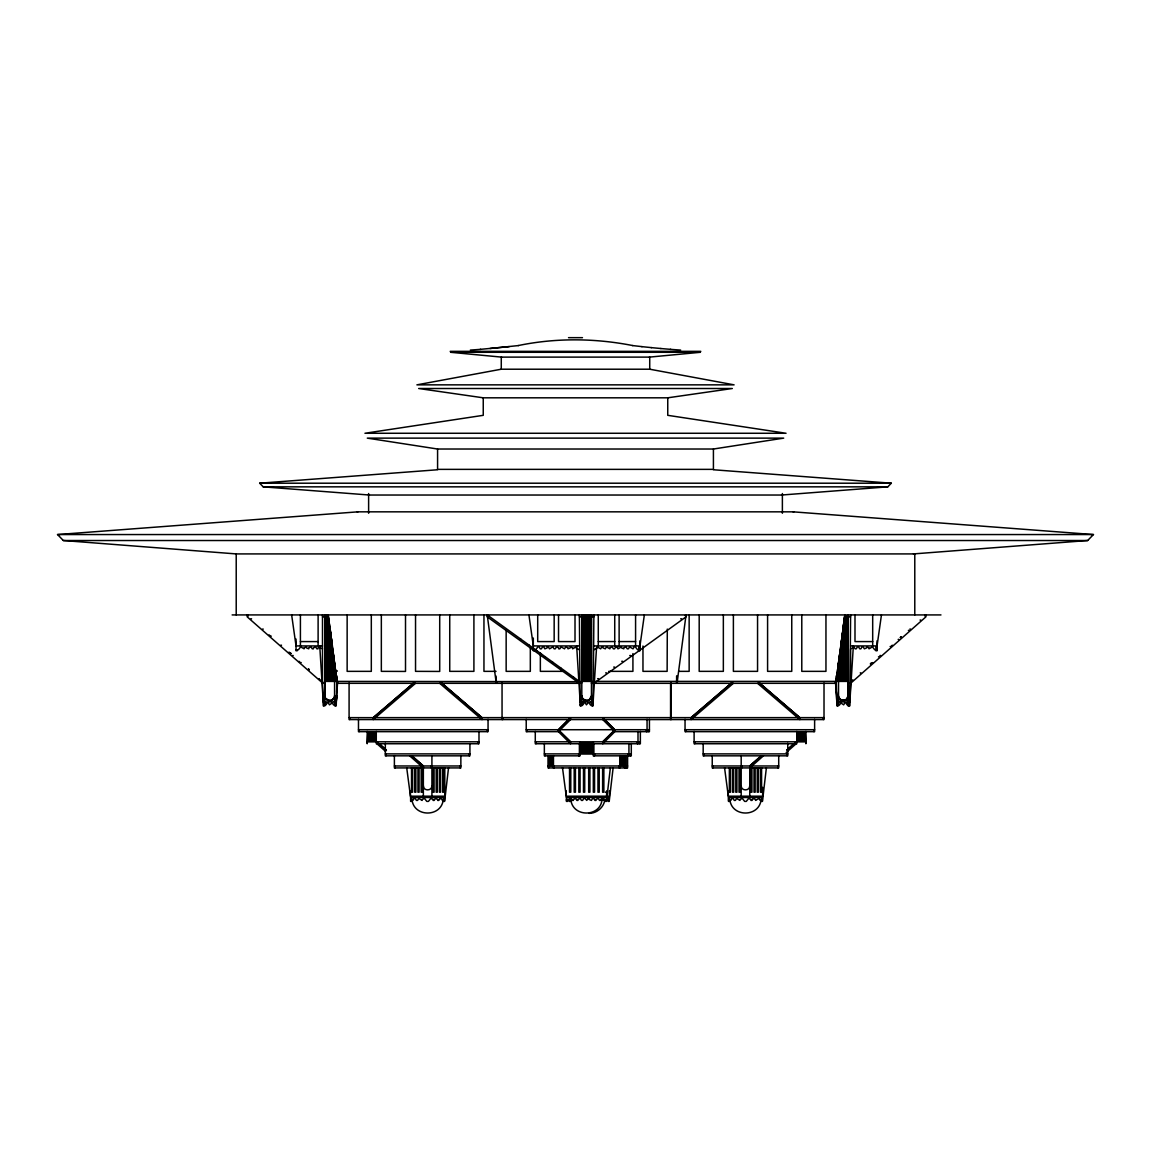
<?xml version="1.0" encoding="UTF-8"?>
<svg xmlns="http://www.w3.org/2000/svg" width="1151" height="1151" viewBox="0 0 1151 1151"><rect width="100%" height="100%" fill="white"/><g stroke="black" fill="none" stroke-linecap="round" stroke-linejoin="round"><path stroke-width="1.5" d="M324.913 614.922L324.913 705.808L323.244 705.808L322.496 681.421M324.899 698.484L324.913 682.946M850.603 614.922L849.855 705.808L848.186 705.808L848.186 704.844M593.887 614.922L593.139 705.808L591.47 705.808L591.47 614.922M336.524 695.161L336.236 705.808L334.581 705.808L334.581 680.989L336.998 681.421L328.222 614.922M336.653 691.78L336.998 675.997M850.603 683.018L849.855 701.923L848.201 701.937L848.186 682.946L851.035 682.946L925.893 616.864L925.893 614.922L925.159 615.569L925.893 615.569M319.748 645.927L323.244 701.923L336.236 701.923L336.624 695.923L335.704 705.808M592.894 697.405L592.607 705.808M596.535 647.682L593.139 701.923L580.147 701.923L576.651 645.927M849.51 698.916L849.323 705.808M853.351 645.927L849.855 701.923L836.849 701.923L835.439 681.392M322.87 695.923L324.913 695.895C324.683 702.096 334.812 702.096 334.581 695.895L336.092 695.895M431.913 785.745C432.114 791.241 423.136 791.241 423.352 785.745M444.617 799.456L443.466 799.456L443.466 801.398L444.617 801.398L448.545 767.731M583.413 700.729L589.053 700.067L591.47 695.895M610.375 767.731L606.448 801.398L605.297 801.398L605.297 799.456L609.21 800.42M609.21 799.456L608.059 799.456L608.059 801.398L609.21 801.398L613.138 767.731M677.277 681.392L686.039 614.922L685.147 615.569L686.039 615.569M749.747 785.745C749.963 791.241 740.985 791.241 741.186 785.745M762.451 799.456L761.3 799.456L761.3 801.398L762.451 801.398L766.393 767.731M844.877 614.922L836.101 681.392L838.518 680.989L838.518 705.808L836.863 705.808L836.101 675.997M840.129 700.729L845.769 700.067L848.186 695.895M644.344 614.922L639.97 645.927L593.887 645.927M881.45 614.922L877.062 645.927L850.603 645.927M442.919 801.614C439.567 816.822 415.684 816.822 412.331 801.614M601.728 801.614C598.376 816.822 574.493 816.822 571.141 801.614M604.491 801.614C602.649 808.362 596.204 813.311 589.197 813.34M760.768 801.614C757.416 816.822 733.532 816.822 730.18 801.614M329.747 700.729L325.56 698.297C327.474 701.952 333.502 701.16 334.409 697.132M579.773 695.895L581.802 695.895C581.572 701.319 590.132 702.455 591.312 697.132M838.518 695.895C838.273 701.319 846.848 702.455 848.028 697.132M333.934 698.297L330.999 700.542M590.823 698.312L589.053 700.067M847.539 698.312L845.769 700.067M781.572 495.031L887.795 486.844L891.32 483.204L713.347 469.752M913.448 553.919L1087.666 540.524L1093.45 534.553L793.039 511.835M558.436 729.72L570.522 741.805L570.522 743.747L558.436 731.662L558.436 729.72L569.313 718.843M570.522 741.805L602.75 741.805L614.835 729.72L603.958 718.843M712.239 765.976L749.747 765.976L761.243 755.833L750.308 765.487M749.747 767.918L763.444 755.833M794.967 742.87L786.68 750.179L793.974 743.747M786.205 752.538L796.161 743.747L796.161 741.805M324.913 698.312L323.474 697.132L324.913 695.895M580.377 697.132L581.802 695.895M349.084 717.634L373.255 717.663L414.173 682.557M415.54 683.32L373.255 719.576L373.255 717.634M441.078 682.557L482.01 717.634L691.089 717.634L732.022 682.557M733.388 683.32L691.089 719.576L691.089 717.634M334.581 698.312L336.006 697.132L334.581 695.895M594.319 683.018L686.039 616.864L686.039 614.922M501.275 369.212L416.907 384.851L734.093 384.851L649.725 369.212L501.275 369.212L501.275 357.112L649.725 357.112L649.725 369.212M713.419 449.019L783.702 438.128L367.298 438.128L437.581 449.019L713.419 449.019L713.419 469.363L437.581 469.363L437.581 449.019M667.753 397.814L732.324 388.506L418.676 388.506L483.247 397.814L667.753 397.814L667.753 415.324L786.047 433.265L364.953 433.265L483.247 415.324L483.247 397.814M518.195 345.573C556.206 337.675 595.427 338.207 632.805 345.573M844.604 700.542L840.935 700.067L838.691 697.132M518.41 345.573L489.995 348.523M509.231 346.638L480.24 349.357M649.437 357.112L700.427 352.292L450.573 352.292L501.563 357.112M470.356 350.091L480.614 349.357M369.428 495.031L263.205 486.844L259.68 483.204L437.653 469.752M914.786 614.922L914.786 553.919L236.214 553.919L63.334 540.524L57.55 534.553L357.961 511.835M334.581 697.132L336.006 697.132M568.522 337.66L582.478 337.66M450.185 351.343L700.815 351.343M259.68 483.204L891.32 483.204M263.205 486.844L887.795 486.844M368.622 495.031L782.378 495.031M357.112 511.835L793.888 511.835M57.55 534.553L1093.45 534.553M63.334 540.524L1087.666 540.524M232.128 614.922L940.971 614.922M247.206 615.569L247.94 615.569L247.206 614.922L247.206 616.864L322.496 682.946M324.913 615.569L328.308 615.569M581.802 615.569L591.47 615.569M848.186 615.569L844.705 616.217M324.913 616.217L328.395 616.217M581.802 616.217L591.47 616.217M848.186 616.217L844.618 616.217L844.532 617.497M322.496 616.864L328.481 616.85M579.385 616.864L593.887 616.864M844.532 616.85L850.603 616.864M324.913 617.497L328.567 617.497M581.802 617.497L591.47 617.497M848.186 617.497L844.446 617.497L844.273 619.425M324.913 618.145L328.654 618.145M581.802 618.145L591.47 618.145M844.359 618.145L848.186 618.145M250.86 618.792L251.58 618.792M324.913 618.792L328.74 618.792M581.802 618.792L591.47 618.792M680.687 618.792L681.579 618.792M844.273 618.792L848.186 618.792M324.913 619.425L328.826 619.425M581.802 619.425L591.47 619.425M848.186 619.425L844.187 619.425L843.769 623.295M324.913 620.072L328.913 620.072M581.802 620.072L591.47 620.072M844.1 620.072L848.186 620.072M920.052 620.072L920.786 620.072M324.913 620.72L328.985 620.72M581.802 620.72L591.47 620.72M844.028 620.72L848.186 620.72M324.913 621.367L329.071 621.367M581.802 621.367L591.47 621.367M843.942 621.367L848.186 621.367M324.913 622L329.157 622M581.802 622L591.47 622M843.856 622L848.186 622M324.913 622.648L329.244 622.648M581.802 622.648L591.47 622.648M843.769 622.648L848.186 622.648M324.913 623.295L329.33 623.295M581.802 623.295L591.47 623.295M848.186 623.295L843.683 623.295L843.079 629.093M324.913 623.943L329.416 623.943M581.802 623.943L591.47 623.943M843.597 623.943L848.186 623.943M324.913 624.59L329.503 624.59M581.802 624.59L591.47 624.59M843.51 624.59L848.186 624.59M324.913 625.223L329.589 625.223M581.802 625.223L591.47 625.223M843.424 625.223L848.186 625.223M324.913 625.871L329.675 625.871M581.802 625.871L591.47 625.871M843.338 625.871L848.186 625.871M324.913 626.518L329.761 626.518M581.802 626.518L591.47 626.518M843.251 626.518L848.186 626.518M324.913 627.166L329.848 627.166M581.802 627.166L591.47 627.166M843.165 627.166L848.186 627.166M324.913 627.799L329.92 627.799M581.802 627.799L591.47 627.799M843.093 627.799L848.186 627.799M324.913 628.446L330.092 628.446M581.802 628.446L591.47 628.446M843.007 628.446L848.186 628.446M262.529 629.093L263.262 629.093M324.913 629.093L330.179 629.093L330.265 631.021M581.802 629.093L591.47 629.093M667.292 629.093L667.134 671.35L642.963 671.35L642.963 645.999M848.186 629.093L843.007 629.093L842.316 634.892M909.837 629.093L910.57 629.093M324.913 629.741L330.265 629.741M581.802 629.741L591.47 629.741M842.92 629.741L848.186 629.741M324.913 630.374L330.351 630.374L330.524 632.964M581.802 630.374L591.47 630.374M842.834 630.374L848.186 630.374M908.384 630.374L909.103 630.374M324.913 631.021L330.438 631.021M581.802 631.021L591.47 631.021M842.748 631.021L848.186 631.021M324.913 631.669L330.524 631.669M581.802 631.669L591.47 631.669M842.661 631.669L848.186 631.669M324.913 632.316L330.61 632.316L330.783 634.892M581.802 632.316L591.47 632.316M842.575 632.316L848.186 632.316M324.913 632.964L330.697 632.964M581.802 632.964L591.47 632.964M842.489 632.964L848.186 632.964M324.913 633.597L330.783 633.597M581.802 633.597L591.47 633.597M842.403 633.597L848.186 633.597M324.913 634.244L330.855 634.244M581.802 634.244L591.47 634.244M842.316 634.244L848.186 634.244M269.089 634.892L269.823 635.539M324.913 634.892L330.941 634.892L331.028 636.82M581.802 634.892L591.47 634.892M848.186 634.892L842.244 634.892L841.64 640.042M324.913 635.539L331.028 635.539M581.802 635.539L591.47 635.539M842.158 635.539L848.186 635.539M270.557 636.172L271.291 636.172M324.913 636.172L331.114 636.172L331.287 638.747M581.802 636.172L591.47 636.172M842.072 636.172L848.186 636.172M324.913 636.82L331.2 636.82M581.802 636.82L591.47 636.82M841.985 636.82L848.186 636.82M324.913 637.467L331.287 637.467M581.802 637.467L591.47 637.467M841.899 637.467L848.186 637.467M324.913 638.114L331.373 638.114L331.632 640.129L324.755 640.042M581.802 638.114L591.47 638.114M841.813 638.114L848.186 638.114M324.913 638.747L331.459 638.747M581.802 638.747L591.47 638.747M841.726 638.747L848.186 638.747M324.913 639.395L331.546 639.395L331.704 641.97M520.281 639.395L521.173 639.395M581.802 639.395L591.47 639.395M841.64 639.395L848.186 639.395M898.168 639.395L898.888 639.395M581.802 640.042L591.47 640.042M848.186 640.042L841.554 640.042L840.877 645.84M324.913 640.69L331.704 640.69M581.802 640.69L591.47 640.69M841.467 640.69L848.186 640.69M324.913 641.337L331.79 641.337M581.802 641.337L591.47 641.337M841.381 641.337L848.186 641.337M300.411 641.582L318.108 641.582M598.275 641.582L614.735 641.539M619.123 641.582L635.582 641.539M872.688 641.582L854.992 641.582L854.992 614.922M324.913 641.97L331.876 641.97L331.963 643.913L324.913 643.913M581.802 641.97L591.47 641.97M841.309 641.97L848.186 641.97M324.913 642.618L331.963 642.618M581.802 642.618L591.47 642.618M841.223 642.618L848.186 642.618M324.913 643.265L332.049 643.265L332.222 645.84M581.802 643.265L591.47 643.265M841.136 643.265L848.186 643.265M581.802 643.913L591.47 643.913M841.05 643.913L848.186 643.913M324.913 644.546L332.222 644.546M581.802 644.546L591.47 644.546M840.964 644.546L848.186 644.546M280.772 645.193L281.506 645.193M324.913 645.193L332.308 645.193L332.322 646.488L324.913 646.488M528.323 645.193L529.215 645.193M581.802 645.193L591.47 645.193M840.877 645.193L848.186 645.193M892.327 645.193L891.593 645.84M324.913 645.84L332.394 645.84M581.802 645.84L591.47 645.84M848.186 645.84L840.705 645.84L848.186 646.488M322.496 645.927L296.037 645.927L291.649 614.922M579.385 645.927L533.316 645.927L528.928 614.922M581.802 646.488L591.47 646.488M890.14 646.488L890.874 646.488M618.001 646.891L615.699 646.891L614.533 648.833L613.382 648.833L612.231 646.891L609.915 647.869L609.915 648.833L606.448 646.891L605.297 648.833L602.98 647.869L602.98 646.891L601.829 646.891L600.678 648.833L597.211 646.891L597.211 647.869L593.887 649.811M638.805 646.891L639.97 646.891M875.911 646.891L877.062 646.891M324.913 647.121L332.481 647.121M581.802 647.121L591.47 647.121M840.618 647.121L848.186 647.121M324.913 647.768L332.567 647.768M581.802 647.768L591.47 647.768M638.805 647.869L639.97 647.869M840.532 647.768L848.186 647.768M875.911 647.869L877.062 647.869M324.913 648.416L332.639 648.416M581.802 648.416L591.47 648.416M840.46 648.416L848.186 648.416M322.496 648.833L320.309 647.869L320.309 646.891L317.993 647.869L317.993 648.833L316.842 648.833L315.676 646.891L313.374 647.869L313.374 648.833L312.209 648.833L311.058 646.891L308.741 647.869L308.741 648.833L306.439 647.869L306.439 646.891L304.123 647.869L304.123 648.833L300.656 646.891L298.339 649.811L296.037 649.811M638.805 648.833L639.97 648.833M850.603 648.833L852.79 647.869L852.79 646.891L853.956 646.891L855.107 648.833L856.258 648.833L857.423 646.891L858.574 646.891L859.725 648.833L860.89 648.833L862.041 646.891L863.192 646.891L864.358 648.833L866.66 647.869L866.66 646.891L868.976 647.869L868.976 648.833L872.444 646.891L874.76 649.811L877.062 649.811M875.911 648.833L877.062 648.833M324.913 649.063L332.725 649.063M581.802 649.063L591.47 649.063M840.374 649.063L848.186 649.063M324.913 649.711L332.812 649.711M533.316 649.811L535.632 649.811L537.934 646.891L539.085 646.891L540.251 648.833L541.402 648.833L542.553 646.891L543.718 646.891L544.869 648.833L547.185 647.869L547.185 646.891L548.336 646.891L549.487 648.833L552.955 646.891L554.12 648.833L555.271 648.833L556.422 646.891L558.739 647.869L558.739 648.833L559.89 648.833L561.055 646.891L564.522 648.833L565.673 646.891L567.99 647.869L567.99 648.833L570.292 647.869L570.292 646.891L572.608 647.869L572.608 648.833L576.075 646.891L576.075 647.869L579.385 649.811M581.802 649.711L591.47 649.711M639.97 649.811L637.654 649.811L635.338 646.891L634.187 646.891L633.036 648.833L629.568 646.891L628.403 648.833L627.252 648.833L626.101 646.891L623.784 647.869L623.784 648.833L621.468 647.869L621.468 646.891L618.001 648.833L616.85 646.891M840.288 649.711L848.186 649.711M324.913 650.344L332.898 650.344M581.802 650.344L591.47 650.344M840.201 650.344L848.186 650.344M324.913 650.991L332.984 650.991M536.352 650.991L537.244 650.991M581.802 650.991L591.47 650.991M840.115 650.991L848.186 650.991M324.913 651.639L333.071 651.639M581.802 651.639L591.47 651.639M840.029 651.639L848.186 651.639M288.8 652.286L289.52 652.286M324.913 652.286L333.157 652.286M581.802 652.286L591.47 652.286M839.942 652.286L848.186 652.286M324.913 652.919L333.243 652.919M581.802 652.919L591.47 652.919M848.186 652.919L839.77 652.919L839.683 654.861M324.913 653.567L333.33 653.567L333.661 656.789M540.826 653.567L539.934 652.919M581.802 653.567L591.47 653.567M839.683 653.567L848.186 653.567M324.913 654.214L333.416 654.214M581.802 654.214L591.47 654.214M848.186 654.214L839.683 654.214L839.439 656.789M324.913 654.861L333.488 654.861M581.802 654.861L591.47 654.861M839.525 654.861L848.186 654.861M292.44 655.509L293.174 655.509M324.913 655.509L333.574 655.509M581.802 655.509L591.47 655.509M629.784 655.509L630.676 655.509M839.439 655.509L848.186 655.509M879.925 655.509L880.659 655.509M324.913 656.142L333.661 656.142M581.802 656.142L591.47 656.142M839.352 656.142L848.186 656.142M324.913 656.789L333.747 656.789L334.178 660.66M544.394 656.789L545.286 656.789M581.802 656.789L591.47 656.789M848.186 656.789L839.266 656.789L839.266 658.084M878.472 656.789L879.191 656.789M324.913 657.437L333.833 657.437M581.802 657.437L591.47 657.437M839.18 657.437L848.186 657.437M324.913 658.084L333.919 658.084M581.802 658.084L591.47 658.084M848.186 658.084L839.093 658.084L839.007 660.012M324.913 658.717L334.006 658.717M581.802 658.717L591.47 658.717M839.007 658.717L848.186 658.717M324.913 659.365L334.092 659.365M581.802 659.365L591.47 659.365M848.186 659.365L838.921 659.365L838.748 661.94M324.913 660.012L334.178 660.012M581.802 660.012L591.47 660.012M838.834 660.012L848.186 660.012M324.913 660.66L334.265 660.66L334.351 661.94M581.802 660.66L591.47 660.66M838.748 660.66L848.186 660.66M299.015 661.293L299.735 661.94M324.913 661.293L334.351 661.293M581.802 661.293L591.47 661.293M621.741 661.293L622.633 661.293M848.186 661.293L838.662 661.293L838.503 663.882M324.913 661.94L334.423 661.94L335.114 667.738M581.802 661.94L591.47 661.94M838.59 661.94L848.186 661.94M300.469 662.588L301.202 662.588M324.913 662.588L334.509 662.588M552.437 662.588L553.329 662.588M581.802 662.588L591.47 662.588M838.503 662.588L848.186 662.588M872.631 662.588L871.897 663.235M324.913 663.235L334.596 663.235M581.802 663.235L591.47 663.235M848.186 663.235L838.417 663.235L838.245 665.81M324.913 663.882L334.682 663.882M581.802 663.882L591.47 663.882M838.331 663.882L848.186 663.882M324.913 664.515L334.768 664.515M581.802 664.515L591.47 664.515M838.245 664.515L848.186 664.515M324.913 665.163L334.855 665.163M581.802 665.163L591.47 665.163M848.186 665.163L838.158 665.163L837.986 667.738M324.913 665.81L334.941 665.81M581.802 665.81L591.47 665.81M838.072 665.81L848.186 665.81M324.913 666.458L335.027 666.458M581.802 666.458L591.47 666.458M837.986 666.458L848.186 666.458M324.913 667.091L335.114 667.091M581.802 667.091L591.47 667.091M613.699 667.091L614.591 667.091M848.186 667.091L837.899 667.091L837.813 669.033M324.913 667.738L335.2 667.738L335.574 670.961L324.913 670.961M581.802 667.738L591.47 667.738M837.813 667.738L848.186 667.738M324.913 668.386L335.286 668.386M560.465 668.386L561.357 668.386M581.802 668.386L591.47 668.386M848.186 668.386L837.741 668.386L837.525 670.961L848.186 670.961M324.913 669.033L335.358 669.033M581.802 669.033L591.47 669.033M837.655 669.033L848.186 669.033M324.913 669.666L335.445 669.666M581.802 669.666L591.47 669.666M837.568 669.666L848.186 669.666M324.913 670.314L335.531 670.314M581.802 670.314L591.47 670.314M848.186 670.314L837.482 670.961M335.574 670.659L336.998 670.659M581.802 670.961L591.47 670.961M335.675 671.35L336.998 671.35M496.038 671.35L483.952 671.35L483.952 614.922M562.796 671.35L540.351 671.35L540.351 653.236M608.764 671.35L632.921 671.35L632.921 653.567M678.788 671.35L689.147 671.35L689.147 614.922M324.913 671.609L335.704 671.609M581.802 671.609L591.47 671.609M837.396 671.609L848.186 671.609M324.913 672.256L335.79 672.256M581.802 672.256L591.47 672.256M837.309 672.256L848.186 672.256M324.913 672.889L335.876 672.889M581.802 672.889L591.47 672.889M605.671 672.889L606.563 672.889M837.223 672.889L848.186 672.889M860.229 672.889L860.948 672.889M324.913 673.536L335.963 673.536M581.802 673.536L591.47 673.536M837.137 673.536L848.186 673.536M324.913 674.184L336.049 674.184M581.802 674.184L591.47 674.184M837.05 674.184L848.186 674.184M324.913 674.831L336.135 674.831M581.802 674.831L591.47 674.831M836.964 674.831L848.186 674.831M324.913 675.464L336.207 675.464M581.802 675.464L591.47 675.464M836.878 675.464L848.186 675.464M324.913 676.112L336.293 676.112M581.802 676.112L591.47 676.112M836.806 676.112L848.186 676.112M324.913 676.759L336.38 676.759M581.802 676.759L591.47 676.759M836.719 676.759L848.186 676.759M324.913 677.407L336.466 677.407M572.968 677.407L573.86 677.407M581.802 677.407L591.47 677.407M836.633 677.407L848.186 677.407M324.913 678.04L336.552 678.04M581.802 678.04L591.47 678.04M836.547 678.04L848.186 678.04M318.712 678.687L319.446 678.687M324.913 678.687L336.639 678.687M581.802 678.687L591.47 678.687M597.628 678.687L598.52 678.687M836.46 678.687L848.186 678.687M324.913 679.335L336.725 679.335M581.802 679.335L591.47 679.335M836.374 679.335L848.186 679.335M320.165 679.982L320.899 679.982M324.913 679.982L336.811 679.982M581.802 679.982L591.47 679.982M836.288 679.982L848.186 679.982M852.2 679.982L852.934 679.982M324.913 680.629L336.898 680.629M581.802 680.629L591.47 680.629M836.202 680.629L848.186 680.629M324.913 681.263L336.984 681.263M581.802 681.263L591.47 681.263M836.115 681.263L848.186 681.263M324.913 681.392L579.399 681.68M581.284 681.392L592.002 681.392M595.686 681.392L848.186 681.392M581.802 682.946L578.953 682.946L487.233 616.864L487.233 614.922L579.385 681.392M591.47 682.946L593.887 682.946M324.913 683.018L322.496 683.018L322.496 614.922M578.982 683.32L336.998 683.32L336.236 701.923L337.66 681.392M591.47 683.32L836.101 683.32M591.47 702.901L593.139 702.901M323.776 703.865L324.913 703.865M334.581 703.865L335.704 703.865M580.68 703.865L581.802 703.865M591.47 703.865L593.139 703.865M838.518 703.865L837.381 703.865L837.381 705.808M848.186 703.865L849.323 703.865M323.776 704.844L326.05 704.844L327.172 702.901L328.308 702.901L329.445 704.844L332.308 702.901L333.445 704.844L336.25 704.844M580.147 704.844L582.967 704.844L584.118 702.901L585.269 702.901L586.435 704.844L588.003 702.901L589.168 702.901L590.319 704.844L593.139 704.844M836.849 704.844L839.654 704.844L840.791 702.901L843.654 704.844L844.791 702.901L845.927 702.901L847.05 704.844L849.323 704.844M373.456 717.461L413.295 683.32M481.794 717.461L441.97 683.32M691.305 717.461L731.13 683.32M799.643 717.461L759.804 683.32M375.025 717.634L480.226 717.634M692.873 717.634L798.06 717.634M758.912 682.557L799.844 717.634L824.015 717.634M558.94 729.23L568.594 719.576M614.346 729.23L604.692 719.576M358.479 729.72L488.053 729.72M526.223 729.72L649.423 729.72M685.046 729.72L814.62 729.72M558.436 730.367L570.033 741.316M614.835 730.367L603.239 741.316M367.874 732.295L376.276 732.295M796.823 732.295L805.225 732.295M367.874 732.942L376.276 732.942M796.823 732.942L805.225 732.942M367.874 733.59L376.276 733.59M796.823 733.59L805.225 733.59M367.874 734.237L376.276 734.237M796.823 734.237L805.225 734.237M367.874 734.885L376.276 734.885M796.823 734.885L805.225 734.885M367.874 735.518L376.276 735.518M796.823 735.518L805.225 735.518M367.874 736.165L376.276 736.165M796.823 736.165L805.225 736.165M367.874 736.813L376.276 736.813M796.823 736.813L805.225 736.813M367.874 737.46L376.276 737.46M796.823 737.46L805.225 737.46M367.874 738.093L376.276 738.093M796.823 738.093L805.225 738.093M367.874 738.741L376.276 738.741M796.823 738.741L805.225 738.741M367.874 739.388L376.276 739.388M796.823 739.388L805.225 739.388M367.874 740.035L376.276 740.035M796.823 740.035L805.225 740.035M367.874 740.668L376.276 740.668M796.823 740.668L805.225 740.668M367.874 741.316L376.276 741.316M796.823 741.316L805.225 741.316M367.212 741.805L478.989 741.805M535.287 741.805L568.795 741.805M604.476 741.805L640.359 741.805M694.111 741.805L805.887 741.805M377.657 743.1L378.391 743.747M580.046 743.1L593.225 743.1M795.442 743.1L794.708 743.747M580.046 744.38L593.225 744.38M580.046 745.028L593.225 745.028M580.046 745.675L593.225 745.675M580.046 746.323L593.225 746.323M580.046 746.956L593.225 746.956M580.046 747.603L593.225 747.603M580.046 748.251L593.225 748.251M580.046 748.898L593.225 748.898M580.046 749.546L593.225 749.546M580.046 750.179L593.225 750.179M580.046 750.826L593.225 750.826M580.046 751.474L593.225 751.474M580.046 752.121L593.225 752.121M580.046 752.754L593.225 752.754M580.046 753.401L593.225 753.401M385.326 753.891L469.925 753.891M544.351 753.891L593.225 753.891M593.887 753.891L631.295 753.891M703.175 753.891L787.759 753.891M548.71 756.466L553.401 756.466M619.871 756.466L624.576 756.466M548.71 757.113L553.401 757.113M619.871 757.113L624.576 757.113M548.71 757.761L553.401 757.761M619.871 757.761L624.576 757.761M548.71 758.408L553.401 758.408M619.871 758.408L624.576 758.408M548.71 759.041L553.401 759.041M619.871 759.041L624.576 759.041M548.71 759.689L553.401 759.689M619.871 759.689L624.576 759.689M548.71 760.336L553.401 760.336M619.871 760.336L624.576 760.336M548.71 760.984L553.401 760.984M619.871 760.984L624.576 760.984M548.71 761.617L553.401 761.617M619.871 761.617L624.576 761.617M548.71 762.264L553.401 762.264M619.871 762.264L624.576 762.264M548.71 762.912L553.401 762.912M619.871 762.912L624.576 762.912M548.71 763.559L553.401 763.559M619.871 763.559L624.576 763.559M548.71 764.206L553.401 764.206M619.871 764.206L624.576 764.206M548.71 764.84L553.401 764.84M619.871 764.84L624.576 764.84M422.791 765.487L411.842 755.833L423.352 765.976L460.86 765.976M548.71 765.487L553.401 765.487M619.871 765.487L624.576 765.487M394.39 765.976L422.302 765.976M548.049 765.976L627.597 765.976M750.783 765.976L778.709 765.976M605.383 792.205L607.153 792.205M406.706 767.731L410.634 797.514L444.617 797.514M562.494 767.731L566.421 797.514L609.21 797.514M724.555 767.731L728.482 797.514L762.451 797.514M410.634 798.477L411.799 798.477M443.466 798.477L444.617 798.477M608.059 798.477L609.21 798.477M728.482 798.477L729.633 798.477M761.3 798.477L762.451 798.477M410.634 799.456L411.799 799.456L411.799 801.398L410.634 801.398L410.634 797.514M566.421 799.456L567.587 799.456L567.587 801.398L566.421 801.398L566.421 797.514M570.349 799.456L566.421 800.42M604.592 799.456L601.829 798.477L601.829 799.456M728.482 799.456L729.633 799.456L729.633 801.398L728.482 801.398L728.482 797.514M410.634 800.42L412.95 800.42L414.101 798.477L415.266 798.477L416.417 800.42L417.568 800.42L418.734 798.477L422.201 800.42L422.201 799.456L424.503 798.477L426.82 801.398L428.431 801.398L430.747 798.477L433.064 799.456L433.064 800.42L434.215 800.42L435.366 798.477L437.682 799.456L437.682 800.42L438.833 800.42L439.999 798.477L442.301 799.456L442.301 800.42L444.617 800.42M569.198 800.42L571.5 800.42M606.448 800.42L604.131 800.42L604.131 799.456M728.482 800.42L730.799 800.42L731.95 798.477L733.101 798.477L734.266 800.42L735.417 800.42L736.568 798.477L740.035 800.42L740.035 799.456L742.352 798.477L744.668 801.398L746.28 801.398L748.596 798.477L750.898 799.456L750.898 800.42L752.063 800.42L753.214 798.477L755.531 799.456L755.531 800.42L758.984 798.477L760.149 800.42L762.451 800.42M323.474 697.132L324.913 697.132M670.386 349.357L680.644 350.091M660.674 348.523L670.76 349.357M651.135 347.616L661.005 348.523M641.769 346.638L651.423 347.616M632.59 345.573L642.028 346.638M581.974 697.132L583.226 699.304L586.636 700.729M842.1 700.542L839.165 698.297M585.384 700.542L582.449 698.297M757.559 683.32L799.844 719.576L799.844 717.634M439.711 683.32L482.01 719.576L482.01 717.634M409.655 755.833L423.352 767.918M378.132 742.87L386.419 750.179L379.125 743.747M385.643 751.445L376.938 743.747L376.938 741.805M487.233 614.922L496.009 681.392M837.381 701.923L836.446 691.78M835.568 681.45L835.684 683.32M580.291 695.895L580.68 705.808M323.402 695.895L323.776 705.808M850.603 649.452L850.603 682.946M925.159 614.922L925.159 616.217M877.062 640.762L877.062 650.775L875.911 650.775L875.911 649.811M872.688 614.922L872.688 645.927M848.186 614.922L848.186 705.808M825.958 614.922L825.958 671.35L801.787 671.35L801.787 614.922M824.015 683.119L824.015 719.576L349.084 719.576L349.084 683.119M823.353 717.634L823.353 719.576M814.62 719.361L814.62 731.662L685.046 731.662L685.046 719.361M813.958 729.72L813.958 731.662M805.887 731.446L805.887 743.747L805.225 731.662M796.823 731.446L796.823 743.747L694.111 743.747L694.111 731.446M791.759 614.922L791.759 671.35L767.588 671.35L767.588 614.922M787.759 743.287L787.759 755.833L703.175 755.833L703.175 743.532M787.097 753.891L787.097 755.833M782.378 493.534L782.378 513.26M778.709 755.617L778.709 767.918L712.239 767.918L712.239 755.617M778.033 765.976L778.033 767.918M762.638 787.298L762.638 796.19L728.31 796.19L728.31 790.852M761.574 767.731L761.574 792.205L760.466 792.205L760.466 767.731M758.351 767.731L758.351 792.205L757.243 792.205L757.243 767.731M757.559 614.922L757.559 671.35L733.388 671.35L733.388 614.922M755.142 767.731L755.142 792.205L754.02 792.205L754.02 767.731M751.92 767.731L751.92 792.205L750.812 792.205L750.812 767.731M749.747 765.976L749.747 796.19M741.848 765.976L741.848 767.918M741.186 755.617L741.186 796.19M740.136 767.731L740.136 792.205L739.028 792.205L739.028 767.731M736.913 767.731L736.913 792.205L735.806 792.205L735.806 767.731M733.691 767.731L733.691 792.205L732.583 792.205L732.583 767.731M730.468 767.731L730.468 792.205L729.36 792.205L729.36 767.731M723.346 614.922L723.346 671.35L699.189 671.35L699.189 614.922M712.901 765.976L712.901 767.918M703.837 753.891L703.837 755.833M694.772 741.805L694.772 743.747M685.708 729.72L685.708 731.662M677.277 675.997L677.277 683.32M676.615 675.997L676.615 683.32M671.234 683.119L671.234 719.576M670.573 683.32L670.573 719.576M649.423 719.361L649.423 731.662L614.835 731.662L602.75 743.747L602.75 741.805M648.761 729.72L648.761 731.662M647.063 719.361L647.063 731.662M646.402 729.72L646.402 731.662M640.359 731.446L640.359 743.747L535.287 743.747L535.287 731.446M639.97 640.762L639.97 650.775L638.805 650.775L638.805 649.811M639.697 741.805L639.697 743.747M637.999 731.446L637.999 743.747M637.337 741.805L637.337 743.747M635.582 614.922L635.582 645.927M631.295 743.532L631.295 755.833L593.225 755.833L593.225 742.453M630.633 753.891L630.633 755.833M628.935 743.532L628.935 755.833M628.273 753.891L628.273 755.833M627.597 755.617L627.597 767.918L548.049 767.918L548.049 755.617M626.935 755.833L626.935 767.918M625.238 755.617L625.238 767.918M624.576 755.833L624.576 767.918M619.871 755.617L619.871 767.918M619.123 614.922L619.123 645.927M619.209 765.976L619.209 767.918M614.835 729.72L614.835 731.662L602.75 719.576L602.75 718.282M614.735 614.922L614.735 645.927M609.383 790.852L609.383 796.19L566.249 796.19L566.249 790.852M606.62 790.852L606.62 796.19M603.858 767.731L603.858 792.205L602.62 792.205L602.62 767.731M603.426 799.456L603.426 800.42L602.275 800.42L602.275 799.456L600.664 799.456L600.664 800.42L599.513 800.42L598.362 798.477L596.045 799.456L596.045 800.42L594.894 800.42L593.729 798.477L592.578 798.477L591.427 800.42L589.111 799.456L589.111 798.477L587.96 798.477L586.794 800.42L584.924 798.477L583.758 798.477L582.607 800.42L581.456 800.42L580.291 798.477L577.989 799.456L577.989 800.42L576.824 800.42L575.673 798.477L573.356 799.456L573.356 800.42L572.205 800.42L571.054 798.477L569.889 798.477L569.889 799.456M599.211 767.731L599.211 792.205L597.973 792.205L597.973 767.731M598.275 614.922L598.275 645.927M594.549 753.891L594.549 755.833M594.563 767.731L594.563 792.205L593.326 792.205L593.326 767.731M593.887 743.287L593.887 755.833M589.902 767.731L589.902 792.205L588.679 792.205L588.679 767.731M584.722 767.731L584.722 792.205L583.499 792.205L583.499 767.731M581.802 614.922L581.802 705.808L580.147 705.808L579.385 614.922M580.046 742.453L580.046 755.833L544.351 755.833L544.351 743.532M580.075 767.731L580.075 792.205L578.838 792.205L578.838 767.731M579.385 743.287L579.385 755.833M578.723 753.891L578.723 755.833M575.428 767.731L575.428 792.205L574.191 792.205L574.191 767.731M575.011 614.922L575.011 641.582L558.537 641.582L558.537 614.922M570.781 767.731L570.781 792.205L569.544 792.205L569.544 767.731M570.522 718.282L570.522 719.576L558.436 731.662L526.223 731.662L526.223 719.361M570.349 800.42L570.349 801.398L569.198 801.398L569.198 798.808M554.163 614.922L554.163 641.582L537.704 641.582L537.704 614.922M554.077 765.976L554.077 767.918M553.401 755.617L553.401 767.918M548.71 755.833L548.71 767.918M545.013 753.891L545.013 755.833M535.949 741.805L535.949 743.747M534.467 649.811L534.467 650.775L533.316 650.775L533.316 638.028M530.323 647.682L530.323 671.35L506.152 671.35L506.152 630.345M526.885 729.72L526.885 731.662M502.714 717.634L502.714 719.576M502.052 683.119L502.052 719.576M496.671 681.392L496.671 683.32M496.009 675.997L496.009 683.32M488.053 719.361L488.053 731.662L358.479 731.662L358.479 719.361M487.391 729.72L487.391 731.662M478.989 731.446L478.989 743.747L376.276 743.747L376.276 731.446M478.327 741.805L478.327 743.747M473.91 614.922L473.91 671.35L449.739 671.35L449.739 614.922M469.925 743.532L469.925 755.833L385.326 755.833L385.326 743.287M469.263 753.891L469.263 755.833M460.86 755.617L460.86 767.918L394.39 767.918L394.39 755.617M460.199 765.976L460.199 767.918M444.79 767.76L444.79 796.19L410.461 796.19L410.461 790.852M443.739 767.731L443.739 792.205L442.631 792.205L442.631 767.731M440.516 767.731L440.516 792.205L439.409 792.205L439.409 767.731M439.711 614.922L439.711 671.436L415.54 671.35L415.54 614.922M437.294 767.731L437.294 792.205L436.186 792.205L436.186 767.731M434.071 767.731L434.071 792.205L432.963 792.205L432.963 767.731M431.913 755.617L431.913 796.19M431.251 765.976L431.251 767.918M423.352 765.976L423.352 796.19M422.288 767.731L422.288 792.205L421.18 792.205L421.18 767.731M419.079 767.731L419.079 792.205L417.957 792.205L417.957 767.731M415.856 767.731L415.856 792.205L414.748 792.205L414.748 767.731M412.634 767.731L412.634 792.205L411.526 792.205L411.526 767.731M405.512 614.922L405.512 671.436L381.341 671.35L381.341 614.922M395.066 765.976L395.066 767.918M386.002 753.891L386.002 755.833M371.313 614.922L371.313 671.35L347.142 671.35L347.142 614.922M368.622 493.534L368.622 513.26M367.874 731.662L367.212 743.747L367.212 731.446M359.141 729.72L359.141 731.662M349.746 717.663L349.746 719.576M330.02 628.561L330.092 629.741M318.108 614.922L318.108 645.927M300.411 614.922L300.411 645.927M297.188 649.811L297.188 650.775L296.037 650.775L296.037 639.035M247.94 614.922L247.94 616.217M236.214 553.919L236.214 614.922M871.163 663.235L870.444 663.882L871.163 663.235M901.089 636.82L900.355 637.467L901.089 636.82M290.987 653.567L290.253 652.919L290.987 653.567M309.231 669.666L308.497 669.033L309.231 669.666"/></g></svg>
